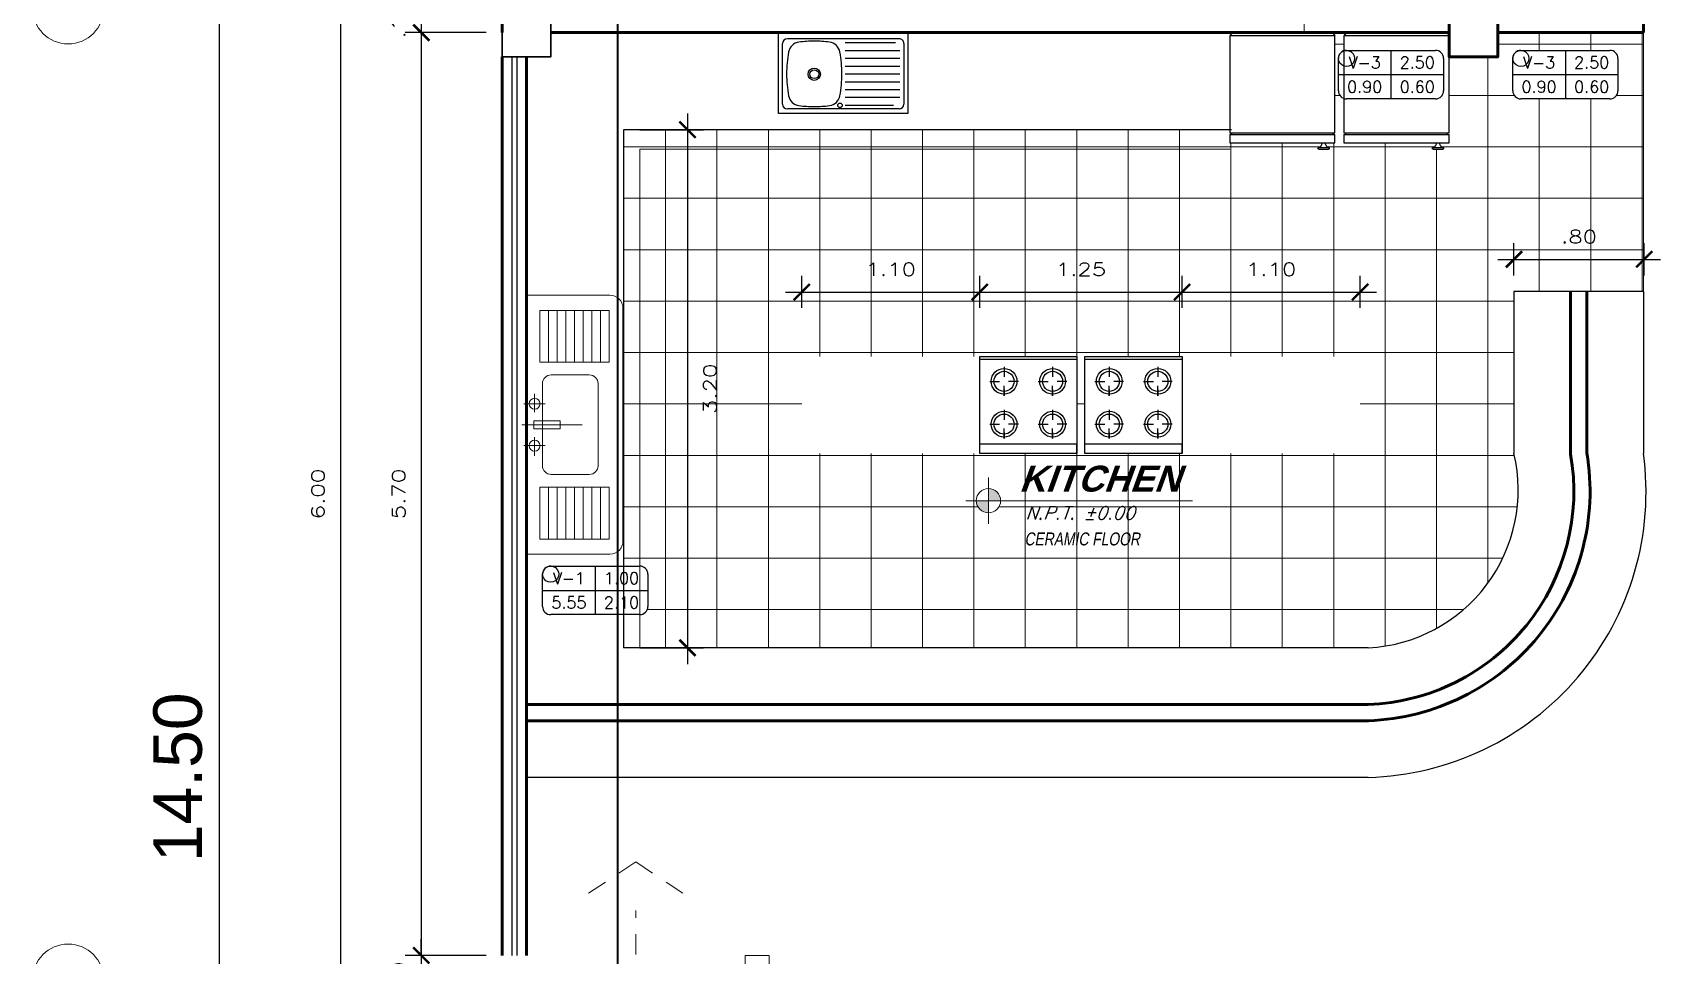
# Model space of a CAD drawing. Header units: millimetres. Extents: x 1313 to 1393.8, y 883.5 to 926.2.
# Drawn here: x 1312.96 to 1323.02, y 914.65 to 920.35 of the extents above; entities that cross this region are included whole.
import ezdxf
from ezdxf.enums import TextEntityAlignment as Align

# ---------------------------------------------------------------- set-up
doc = ezdxf.new("R2010")
doc.units = ezdxf.units.MM
for name, pattern in [('ACAD_ISO02W100', [15, 12, -3]), ('HIDDEN', [0.375, 0.25, -0.125]), ('HIDDEN2', [0.1875, 0.125, -0.0625])]:
    doc.linetypes.add(name, pattern=pattern)
for name, color, linetype in [('10', 8, 'Continuous'), ('CODIGOS', 31, 'Continuous'), ('Muebles', 2, 'Continuous')]:
    doc.layers.add(name, color=color, linetype=linetype)
for name, color, linetype, lineweight in [('ambientes', 254, 'Continuous', 25), ('columna', 1, 'Continuous', 35), ('columnas', 40, 'Continuous', 60), ('cotas', 87, 'Continuous', 15), ('COTNIV', 40, 'Continuous', 18), ('ejes', 147, 'Continuous', 5), ('Linea Corte', 24, 'ACAD_ISO02W100', 70), ('lineas delgadas', 252, 'Continuous', 5), ('mobiliario', 7, 'Continuous', 18), ('MUE', 7, 'Continuous', 5), ('Muros confinados', 3, 'Continuous', 60), ('proy', 42, 'HIDDEN2', 5), ('PROYECCIONES 0.1', 1, 'HIDDEN', 0), ('Texto niveles', 4, 'Continuous', 18), ('vidrio', 254, 'Continuous', 5)]:
    doc.layers.add(name, color=color, linetype=linetype, lineweight=lineweight)
doc.styles.add('ACOT', font='simplex.shx', dxfattribs={"height": 0.08})
doc.styles.add('AMBIENTES', font='arialbd.ttf', dxfattribs={"height": 0.18})
doc.styles.add('R80-50', font='romans.shx', dxfattribs={"width": 1.3, "height": 0.08})
doc.styles.add('ROMANS', font='romans')
doc.styles.add('TITULOS', font='sanss___.ttf', dxfattribs={"height": 0.3})
doc.dimstyles.new('HORIZONTAL 1.1', dxfattribs={"dimtxt": 0.2, "dimasz": 0.1, "dimexe": 0.1, "dimexo": 0.1, "dimgap": 0.1, "dimtad": 2, "dimzin": 4, "dimdsep": 46, "dimtxsty": 'R80-50', "dimblk": 'ARCHTICK', "dimcen": 0.09, "dimdle": 0.1, "dimclrd": 256, "dimclre": 256, "dimclrt": 7, "dimaunit": 1, "dimazin": 0, "dimtfac": 1, "dimtix": 1, "dimtmove": 0, "dimatfit": 3, "dimldrblk": 'ARCHTICK', "dimfxl": 1, "dimtolj": 1, "dimtzin": 0, "dimarcsym": 0})

# ---------------------------------------------------------------- blocks, each defined once
blk = doc.blocks.new('COCI')
at = {"layer": '10'}
for p, q in [((-2936.366260011543, 496.9327161407735), (-2936.366260011543, 496.9702607034849)), ((-2936.366260011543, 496.9611722476255), (-2936.366260011543, 496.9327161407735)), ((-2936.066260011542, 496.9327161407735), (-2936.066260011542, 496.9702607034849)), ((-2936.066260011542, 496.9611722476255), (-2936.066260011542, 496.9327161407735)), ((-2936.366260011543, 496.6683130808518), (-2936.366260011543, 496.7058576435637)), ((-2936.366260011543, 496.6967691877038), (-2936.366260011543, 496.6683130808518)), ((-2936.066260011542, 496.6683130808518), (-2936.066260011542, 496.7058576435637)), ((-2936.066260011542, 496.6967691877038), (-2936.066260011542, 496.6683130808518))]:
    blk.add_line(p, q, dxfattribs=at)
for points in [[(-2936.516260011542, 497.0630520734615), (-2936.516260011542, 497.0058150856819), (-2935.916260011543, 497.0058150856819), (-2935.916260011543, 496.4794408252813), (-2936.516260011542, 496.4794408252813)], [(-2936.454931788874, 496.8815889261535), (-2936.393917260112, 496.8815889261535)], [(-2936.454931788874, 496.8815889261535), (-2936.417387226163, 496.8815889261535)], [(-2936.366260011543, 496.9702607034849), (-2936.366260011543, 496.9092461747226)], [(-2936.366260011543, 496.9702607034849), (-2936.366260011543, 496.932716140773)], [(-2936.277588234211, 496.8815889261535), (-2936.338602762973, 496.8815889261535)], [(-2936.277588234211, 496.8815889261535), (-2936.315132796922, 496.8815889261535)], [(-2936.154931788874, 496.8815889261535), (-2936.093917260112, 496.8815889261535)], [(-2936.154931788874, 496.8815889261535), (-2936.117387226162, 496.8815889261535)], [(-2936.066260011542, 496.9702607034849), (-2936.066260011542, 496.9092461747226)], [(-2936.066260011542, 496.9702607034849), (-2936.066260011542, 496.932716140773)], [(-2935.977588234211, 496.8815889261535), (-2936.038602762973, 496.8815889261535)], [(-2935.977588234211, 496.8815889261535), (-2936.015132796922, 496.8815889261535)], [(-2936.366260011543, 496.792917148822), (-2936.366260011543, 496.8539316775839)], [(-2936.366260011543, 496.792917148822), (-2936.366260011543, 496.8304617115335)], [(-2936.066260011542, 496.792917148822), (-2936.066260011542, 496.8539316775839)], [(-2936.066260011542, 496.792917148822), (-2936.066260011542, 496.8304617115335)], [(-2936.366260011543, 496.7058576435637), (-2936.366260011543, 496.6448431148013)], [(-2936.366260011543, 496.7058576435637), (-2936.366260011543, 496.6683130808518)], [(-2936.066260011542, 496.7058576435637), (-2936.066260011542, 496.6448431148013)], [(-2936.066260011542, 496.7058576435637), (-2936.066260011542, 496.6683130808518)], [(-2936.454931788874, 496.6171858662318), (-2936.393917260112, 496.6171858662318)], [(-2936.454931788874, 496.6171858662318), (-2936.417387226163, 496.6171858662318)], [(-2936.366260011543, 496.5285140889003), (-2936.366260011543, 496.5895286176622)], [(-2936.277588234211, 496.6171858662318), (-2936.338602762973, 496.6171858662318)], [(-2936.277588234211, 496.6171858662318), (-2936.315132796922, 496.6171858662318)], [(-2936.154931788874, 496.6171858662318), (-2936.093917260112, 496.6171858662318)], [(-2936.154931788874, 496.6171858662318), (-2936.117387226162, 496.6171858662318)], [(-2936.066260011542, 496.5285140889003), (-2936.066260011542, 496.5895286176622)], [(-2935.977588234211, 496.6171858662318), (-2936.038602762973, 496.6171858662318)], [(-2935.977588234211, 496.6171858662318), (-2936.015132796922, 496.6171858662318)], [(-2936.366260011543, 496.5285140889003), (-2936.366260011543, 496.5660586516117)], [(-2936.066260011542, 496.5285140889003), (-2936.066260011542, 496.5660586516117)]]:
    blk.add_lwpolyline(points, dxfattribs=at)
blk.add_lwpolyline([(-2936.516260011542, 497.0630520734615), (-2935.916260011543, 497.0630520734615), (-2935.916260011543, 496.4630520734616), (-2936.516260011542, 496.4630520734616)], close=True, dxfattribs=at)
for centre, radius in [((-2936.366260011542, 496.8815889261534), 0.07958332147183589), ((-2936.366260011542, 496.8815889261534), 0.06207560728029292), ((-2936.066260011542, 496.8815889261534), 0.07958332147183589), ((-2936.066260011542, 496.8815889261534), 0.06207560728029292), ((-2936.066260011542, 496.8815889261534), 0.06207560728029292), ((-2936.066260011542, 496.8815889261534), 0.06207560728029292), ((-2936.366260011542, 496.6171858662316), 0.07958332147183589), ((-2936.366260011542, 496.6171858662316), 0.06207560728029292), ((-2936.366260011542, 496.6171858662316), 0.06207560728029292), ((-2936.066260011542, 496.6171858662316), 0.07958332147183589), ((-2936.066260011542, 496.6171858662316), 0.06207560728029292), ((-2936.066260011542, 496.6171858662316), 0.06207560728029292), ((-2936.066260011542, 496.6171858662316), 0.06207560728029292)]:
    blk.add_circle(centre, radius, dxfattribs=at)
blk = doc.blocks.new('LAV01')
at = {"layer": '10'}
for p, q in [((-2936.702160498347, 494.4010226979722), (-2936.702160498347, 494.7750226979722)), ((-2935.982160498347, 494.8050226979722), (-2936.672160498346, 494.8050226979722)), ((-2936.315160498346, 494.7809126979722), (-2936.00468579197, 494.7809126979722)), ((-2935.952160498347, 494.7750226979722), (-2935.952160498347, 494.4010226979722)), ((-2936.315160498346, 494.7326926979722), (-2935.977160498347, 494.7326926979722)), ((-2936.315160498346, 494.6844726979722), (-2935.977160498347, 494.6844726979722)), ((-2936.315160498346, 494.6362526979722), (-2935.977160498347, 494.6362526979722)), ((-2936.315160498346, 494.5880326979722), (-2935.977160498347, 494.5880326979722)), ((-2936.315160498346, 494.5398126979721), (-2935.977160498347, 494.5398126979721)), ((-2936.315160498346, 494.4915926979722), (-2935.977160498347, 494.4915926979722)), ((-2935.982160498347, 494.3710226979722), (-2936.672160498346, 494.3710226979722)), ((-2936.315160498346, 494.4433726979722), (-2935.977160498347, 494.4433726979722)), ((-2936.315160498346, 494.3951526979722), (-2936.017472954915, 494.3951526979722))]:
    blk.add_line(p, q, dxfattribs=at)
blk.add_lwpolyline([(-2936.727160498347, 494.8430226979722), (-2935.927160498346, 494.8430226979722), (-2935.927160498346, 494.3430226979722), (-2936.727160498347, 494.3430226979722)], close=True, dxfattribs=at)
for centre, radius in [((-2936.506160493502, 494.5860227006766), 0.03800000000000001), ((-2936.506160493502, 494.5860227006766), 0.0275), ((-2936.347381758888, 494.3938811548879), 0.01406587923918772)]:
    blk.add_circle(centre, radius, dxfattribs=at)
for centre, radius, start, end in [((-2936.672160498346, 494.7750226979722), 0.03, 90.00000000000001, 180), ((-2936.591111103471, 494.7096557298693), 0.07500000000000001, 97.23000357675501, 169.6187605602763), ((-2936.506160498347, 494.0400226959421), 0.75, 89.99999976545197, 97.23000357675501), ((-2936.506160498347, 494.0400226959421), 0.75, 82.76999642324499, 90.00000023454807), ((-2936.421209893222, 494.7096557298693), 0.07500000000000001, 10.38123943972366, 82.76999642324499), ((-2935.982160498347, 494.7750226979722), 0.03, 0, 90.00000000000001), ((-2935.927160498346, 494.5880227000022), 0.75, 169.6187605602763, 180), ((-2937.085160498346, 494.5880227000022), 0.75, 0, 10.38123943972366), ((-2935.927160498346, 494.5880226979722), 0.75, 180, 190.3812394397236), ((-2937.085160498346, 494.5880226979722), 0.75, 349.6187605602764, 0), ((-2936.672160498346, 494.4010226979722), 0.03, 180, 270), ((-2936.591111103471, 494.4663896681051), 0.07500000000000001, 190.3812394397236, 262.769996423245), ((-2936.506160498347, 495.1360226979722), 0.75, 262.769996423245, 270.0000002345481), ((-2936.506160498347, 495.1360226979722), 0.75, 269.9999997654519, 277.230003576755), ((-2936.421209893222, 494.4663896681051), 0.07500000000000001, 277.230003576755, 349.6187605602764), ((-2935.982160498347, 494.4010226979722), 0.03, 270, 0)]:
    blk.add_arc(centre, radius, start, end, dxfattribs=at)
blk = doc.blocks.new('REFRI-P')
for p, q in [((0.01999999999995339, 0.3100000000000023), (0.03999999999996362, 0.3250000000000171)), ((0.01999999999992497, -0.3099999999999454), (0.01999999999998181, 0.3100000000000023)), ((0.03999999999996362, -0.3250000000000171), (0.03999999999996362, 0.3250000000000171)), ((0.03999999999996362, 0.3250000000000171), (0.6399999999999579, 0.3250000000000171)), ((0.6399999999999579, 0.3250000000000171), (0.6399999999999579, -0.3250000000000171)), ((0.6399999999999579, 0.3149999999999977), (0.6499999999999773, 0.3149999999999977)), ((0.6499999999999773, 0.3250000000000171), (0.6499999999999773, -0.3249999999999886)), ((0.6499999999999773, 0.3250000000000171), (0.6999999999999602, 0.3250000000000171)), ((0.6999999999999602, 0.3250000000000171), (0.6999999999999602, -0.3250000000000171)), ((0.7299999999999613, -0.2249999999999943), (0.7299999999999613, -0.2849999999999966)), ((0.7399999999999523, -0.2249999999999943), (0.7399999999999523, -0.2849999999999966)), ((0.01999999999995339, -0.3099999999999739), (0.03999999999996362, -0.3250000000000171)), ((0.6399999999999579, -0.3250000000000171), (0.03999999999996362, -0.3250000000000171)), ((0.6499999999999773, -0.3149999999999693), (0.6399999999999579, -0.3149999999999693)), ((0.6999999999999602, -0.3250000000000171), (0.6499999999999773, -0.3250000000000171))]:
    blk.add_line(p, q)
for centre, radius, start, end in [((0.701129585157446, -0.2141943777362201), 0.03082632520569373, 267.9000106458677, 339.4801244060719), ((0.701129585157446, -0.2958056222637708), 0.03082632520569373, 20.51987559392815, 92.09998935413233), ((0.7349999999999568, -0.2249999999999943), 0.004999999999995453, 0, 180), ((0.7349999999999568, -0.2849999999999966), 0.004999999999995453, 180, 0)]:
    blk.add_arc(centre, radius, start, end)
blk = doc.blocks.new('Fregadero')
for p, q in [((-0.513256724568194, 0.710718277751333), (-0.08380876456819664, 0.710718277751333)), ((-0.513256724568194, 0.3886323077513332), (-0.513256724568194, 0.710718277751333)), ((-0.4595757295681935, 0.3886323077513332), (-0.4595757295681935, 0.710718277751333)), ((-0.4058947345681929, 0.3886323077513332), (-0.4058947345681929, 0.710718277751333)), ((-0.3522137395681924, 0.3886323077513332), (-0.3522137395681924, 0.710718277751333)), ((-0.2985327445681989, 0.3886323077513332), (-0.2985327445681989, 0.710718277751333)), ((-0.2448517495681983, 0.3886323077513332), (-0.2448517495681983, 0.710718277751333)), ((-0.1911707545681978, 0.3886323077513332), (-0.1911707545681978, 0.710718277751333)), ((-0.1374897595681972, 0.3886323077513332), (-0.1374897595681972, 0.710718277751333)), ((-0.08380876456819664, 0.710718277751333), (-0.08380876456819664, 0.3886323077513332)), ((-0.08380876456819664, 0.3886323077513332), (-0.513256724568194, 0.3886323077513332)), ((-0.153747079814444, 0.309560648723771), (-0.3903498243401486, 0.309560648723771)), ((-0.4448898243401445, -0.2550206487237681), (-0.4448898243401445, 0.2550206487237716)), ((-0.0992070798144411, 0.2550206487237716), (-0.0992070798144411, -0.2550206487237681)), ((0.01606168660209306, 0.1302550040527457), (-0.1160878414928845, 0.1302550040527457)), ((-0.05001307744539929, 0.1928130424395036), (-0.05001307744539929, 0.07857662451586123)), ((0.03000000000000114, 0), (-0.3458569409012924, 0)), ((-0.2093698613246318, -0.02478013455791483), (-0.2093698613246318, 0.02478013455791128)), ((-0.04612632661907412, 0.02478013455791128), (-0.2093698613246318, 0.02478013455791128)), ((-0.04612632661907412, -0.02478013455791483), (-0.04612632661907412, 0.02478013455791128)), ((-0.04612632661907412, -0.02478013455791483), (-0.2093698613246318, -0.02478013455791483)), ((-0.05001307744539929, -0.1928130424395071), (-0.05001307744539929, -0.07857662451586123)), ((0.01606168660209306, -0.1302550040527493), (-0.1160878414928845, -0.1302550040527493)), ((-0.513256724568194, -0.3886323077513296), (-0.513256724568194, -0.710718277751333)), ((-0.08380876456819664, -0.3886323077513296), (-0.513256724568194, -0.3886323077513296)), ((-0.4595757295681935, -0.3886323077513296), (-0.4595757295681935, -0.710718277751333)), ((-0.4058947345681929, -0.3886323077513296), (-0.4058947345681929, -0.710718277751333)), ((-0.153747079814444, -0.309560648723771), (-0.3903498243401486, -0.309560648723771)), ((-0.3522137395681924, -0.3886323077513296), (-0.3522137395681924, -0.710718277751333)), ((-0.2985327445681989, -0.3886323077513296), (-0.2985327445681989, -0.710718277751333)), ((-0.2448517495681983, -0.3886323077513296), (-0.2448517495681983, -0.710718277751333)), ((-0.1911707545681978, -0.3886323077513296), (-0.1911707545681978, -0.710718277751333)), ((-0.1374897595681972, -0.3886323077513296), (-0.1374897595681972, -0.710718277751333)), ((-0.08380876456819664, -0.710718277751333), (-0.08380876456819664, -0.3886323077513296)), ((-0.513256724568194, -0.710718277751333), (-0.08380876456819664, -0.710718277751333))]:
    blk.add_line(p, q)
blk.add_lwpolyline([(-0.5998005817506353, 0.7234049250000041), (-0.5998005817506282, -0.7234049250000041, 0.4142135623730948), (-0.517990581750631, -0.8052149250000014), (0, -0.8052149250000014), (0, 0.8052149250000014), (-0.517990581750631, 0.8052149250000014, 0.4142135623730948)], format="xyb", close=True)
for centre in [(-0.05001307744539929, 0.1302550040527457), (-0.05001307744539929, -0.1302550040527493)]:
    blk.add_circle(centre, 0.0340875)
for centre, start, end in [((-0.3903498243401486, 0.2550206487237716), 90.00000000000033, 179.9999999999999), ((-0.153747079814444, 0.2550206487237716), 0, 89.99999999999993), ((-0.3903498243401486, -0.2550206487237681), 180, 269.9999999999997), ((-0.153747079814444, -0.2550206487237681), 270.0000000000001, 0)]:
    blk.add_arc(centre, 0.05454, start, end)
blk = doc.blocks.new('_ArchTick')
at = {"color": 0, "const_width": 0.15}
blk.add_lwpolyline([(-0.5, -0.5), (0.5, 0.5)], dxfattribs=at)
blk = doc.blocks.new('*D557')
at = {"layer": 'cotas', "lineweight": -2, "transparency": 16777216}
for p, q in [((1315.36259971681, 920.4952182237896), (1315.36259971681, 920.5952182237896)), ((1315.76259971681, 920.4952182237896), (1315.26259971681, 920.4952182237896)), ((1315.36259971681, 920.4952182237896), (1315.36259971681, 920.3452182237886)), ((1315.762599716811, 920.3452182237886), (1315.26259971681, 920.3452182237886)), ((1315.36259971681, 920.3452182237886), (1315.36259971681, 920.2452182237886))]:
    blk.add_line(p, q, dxfattribs=at)
at = {"layer": 'Defpoints', "color": 0, "transparency": 16777216}
for p in [(1315.86259971681, 920.4952182237896), (1315.36259971681, 920.3452182237886), (1315.862599716811, 920.3452182237886)]:
    blk.add_point(p, dxfattribs=at)
at = {"layer": 'cotas', "lineweight": -2, "transparency": 16777216, "xscale": 0.1, "yscale": 0.1, "zscale": 0.1}
for p, rotation in [((1315.36259971681, 920.4952182237896), 270), ((1315.36259971681, 920.3452182237886), 90)]:
    blk.add_blockref('_ArchTick', p, dxfattribs=dict(at, rotation=rotation))
at = {"layer": 'cotas', "color": 7, "transparency": 16777216, "insert": (1315.22259971681, 920.4202182237884), "char_height": 0.08, "attachment_point": 5, "rotation": 90, "style": 'R80-50'}
blk.add_mtext('\\A1;.15', dxfattribs=at)
blk = doc.blocks.new('*D558')
at = {"layer": 'cotas', "lineweight": -2, "transparency": 16777216}
for p, q in [((1315.362599716808, 920.4452182237886), (1315.362599716808, 914.5452182237892)), ((1315.762599716811, 920.3452182237886), (1315.262599716808, 920.3452182237886)), ((1315.762599716811, 914.6452182237892), (1315.262599716808, 914.6452182237892))]:
    blk.add_line(p, q, dxfattribs=at)
at = {"layer": 'Defpoints', "color": 0, "transparency": 16777216}
for p in [(1315.862599716811, 920.3452182237886), (1315.362599716808, 914.6452182237892), (1315.862599716811, 914.6452182237892)]:
    blk.add_point(p, dxfattribs=at)
at = {"layer": 'cotas', "lineweight": -2, "transparency": 16777216, "xscale": 0.1, "yscale": 0.1, "zscale": 0.1}
for p, rotation in [((1315.362599716808, 920.3452182237886), 90), ((1315.362599716808, 914.6452182237892), 270)]:
    blk.add_blockref('_ArchTick', p, dxfattribs=dict(at, rotation=rotation))
at = {"layer": 'cotas', "color": 7, "transparency": 16777216, "insert": (1315.222599716808, 917.4952182237882), "char_height": 0.08, "attachment_point": 5, "rotation": 90, "style": 'R80-50'}
blk.add_mtext('\\A1;5.70', dxfattribs=at)
blk = doc.blocks.new('*D559')
at = {"layer": 'cotas', "lineweight": -2, "transparency": 16777216}
for p, q in [((1315.36259971681, 914.6452182237892), (1315.36259971681, 914.7452182237893)), ((1315.762599716811, 914.6452182237892), (1315.26259971681, 914.6452182237892)), ((1315.36259971681, 914.6452182237892), (1315.36259971681, 914.3452182237891)), ((1315.76259971681, 914.3452182237891), (1315.26259971681, 914.3452182237891)), ((1315.36259971681, 914.3452182237891), (1315.36259971681, 914.245218223789))]:
    blk.add_line(p, q, dxfattribs=at)
at = {"layer": 'Defpoints', "color": 0, "transparency": 16777216}
for p in [(1315.862599716811, 914.6452182237892), (1315.36259971681, 914.3452182237891), (1315.86259971681, 914.3452182237891)]:
    blk.add_point(p, dxfattribs=at)
at = {"layer": 'cotas', "lineweight": -2, "transparency": 16777216, "xscale": 0.1, "yscale": 0.1, "zscale": 0.1}
for p, rotation in [((1315.36259971681, 914.6452182237892), 270), ((1315.36259971681, 914.3452182237891), 90)]:
    blk.add_blockref('_ArchTick', p, dxfattribs=dict(at, rotation=rotation))
at = {"layer": 'cotas', "color": 7, "transparency": 16777216, "insert": (1315.22259971681, 914.4952182237885), "char_height": 0.08, "attachment_point": 5, "rotation": 90, "style": 'R80-50'}
blk.add_mtext('\\A1;.30', dxfattribs=at)
blk = doc.blocks.new('*D572')
at = {"layer": 'cotas', "lineweight": -2, "transparency": 16777216}
for p, q in [((1314.863843276632, 920.5952182237892), (1314.863843276632, 914.3952182237891)), ((1315.76259971681, 920.4952182237892), (1314.763843276632, 920.4952182237892)), ((1315.76259971682, 914.4952182237892), (1314.763843276632, 914.4952182237892))]:
    blk.add_line(p, q, dxfattribs=at)
at = {"layer": 'Defpoints', "color": 0, "transparency": 16777216}
for p in [(1315.86259971681, 920.4952182237892), (1314.863843276632, 914.4952182237892), (1315.86259971682, 914.4952182237892)]:
    blk.add_point(p, dxfattribs=at)
at = {"layer": 'cotas', "lineweight": -2, "transparency": 16777216, "xscale": 0.1, "yscale": 0.1, "zscale": 0.1}
for p, rotation in [((1314.863843276632, 920.4952182237892), 90), ((1314.863843276632, 914.4952182237892), 270)]:
    blk.add_blockref('_ArchTick', p, dxfattribs=dict(at, rotation=rotation))
at = {"layer": 'cotas', "color": 7, "transparency": 16777216, "insert": (1314.723843276631, 917.4952182237885), "char_height": 0.08, "attachment_point": 5, "rotation": 90, "style": 'R80-50'}
blk.add_mtext('\\A1;6.00', dxfattribs=at)
blk = doc.blocks.new('*D399')
at = {"layer": 'cotas', "lineweight": -2, "transparency": 16777216}
for p, q in [((1314.113843276632, 923.0952182237892), (1314.113843276632, 908.3952182237887)), ((1315.76259971681, 922.9952182237892), (1314.013843276632, 922.9952182237892)), ((1315.762599716809, 908.4952182237887), (1314.013843276632, 908.4952182237887))]:
    blk.add_line(p, q, dxfattribs=at)
at = {"layer": 'Defpoints', "color": 0, "transparency": 16777216}
for p in [(1315.86259971681, 922.9952182237892), (1314.113843276632, 908.4952182237887), (1315.862599716809, 908.4952182237887)]:
    blk.add_point(p, dxfattribs=at)
at = {"layer": 'cotas', "lineweight": -2, "transparency": 16777216, "xscale": 0.1, "yscale": 0.1, "zscale": 0.1}
for p, rotation in [((1314.113843276632, 922.9952182237892), 90), ((1314.113843276632, 908.4952182237887), 270)]:
    blk.add_blockref('_ArchTick', p, dxfattribs=dict(at, rotation=rotation))
at = {"layer": 'cotas', "color": 7, "transparency": 16777216, "insert": (1313.859316527661, 915.7452182237882), "char_height": 0.3, "attachment_point": 5, "rotation": 90, "style": 'TITULOS'}
blk.add_mtext('\\A1;14.50', dxfattribs=at)
blk = doc.blocks.new('VANOS')
at = {"color": 2}
for p, q in [((-0.2749999999999915, 0.1499999999999968), (0.2750000000000057, 0.1500000000000004)), ((0, 0.1499999999999986), (0, -0.1500000000000021)), ((-0.3250000000000171, -0.100000000000005), (-0.3250000000000171, 0.09999999999999964)), ((-0.3250000000000028, 0), (0.3250000000000028, 0)), ((0.3250000000000028, 0.09999999999999964), (0.3250000000000028, -0.09999999999999787)), ((0.2749999999999915, -0.1500000000000039), (-0.2750000000000057, -0.1500000000000039))]:
    blk.add_line(p, q, dxfattribs=at)
for centre, radius, start, end in [((-0.2750000000000057, 0.1000000000000014), 0.04999999999999716, 180, 180.000000000001), ((-0.2749999999999915, 0.1000000000000014), 0.05, 90, 180), ((0.2750000000000057, 0.1000000000000014), 0.04999999999999805, 90, 90), ((0.2750000000000057, 0.09999999999999787), 0.05, 0, 89.99999999999984), ((-0.2750000000000057, -0.1000000000000014), 0.04999999999999893, 179.999999999998, 270), ((0.2749999999999915, -0.1000000000000014), 0.05000000000000071, 270.0000000000041, 4.071109992273244e-12)]:
    blk.add_arc(centre, radius, start, end, dxfattribs=at)
at = {"color": 3, "style": 'ROMANS'}
for tag, p in [('VANO', (-0.1625000000000085, 0.07499999999999751)), ('ALFEIZAR', (0.1625000000000085, 0.07500000000000107)), ('ANCHO', (-0.1624999999999943, -0.07500000000000107)), ('ALTURA', (0.1625000000000085, -0.07499999999999929))]:
    blk.add_attdef(tag, text='', height=0.0725, dxfattribs=at).set_placement(p, align=Align.MIDDLE)
blk = doc.blocks.new('*D545')
at = {"layer": 'Defpoints', "color": 0, "transparency": 16777216}
for p in [(1318.812599716811, 918.7427250881849), (1317.712599716809, 918.5452182237893), (1318.812599716811, 918.5452182237889)]:
    blk.add_point(p, dxfattribs=at)
at = {"layer": 'MUE', "lineweight": -2, "transparency": 16777216}
for p, q in [((1317.712599716809, 918.6452182237894), (1317.712599716809, 918.8427250881849)), ((1318.812599716811, 918.6452182237889), (1318.812599716811, 918.8427250881849)), ((1317.612599716809, 918.7427250881849), (1318.912599716811, 918.7427250881849))]:
    blk.add_line(p, q, dxfattribs=at)
at = {"layer": 'MUE', "lineweight": -2, "transparency": 16777216, "xscale": 0.1, "yscale": 0.1, "zscale": 0.1, "rotation": 180}
blk.add_blockref('_ArchTick', (1317.712599716809, 918.7427250881849), dxfattribs=at)
at = {"layer": 'MUE', "lineweight": -2, "transparency": 16777216, "xscale": 0.1, "yscale": 0.1, "zscale": 0.1}
blk.add_blockref('_ArchTick', (1318.812599716811, 918.7427250881849), dxfattribs=at)
at = {"layer": 'MUE', "color": 7, "transparency": 16777216, "insert": (1318.26259971681, 918.8827250881849), "char_height": 0.08, "attachment_point": 5, "style": 'R80-50'}
blk.add_mtext('\\A1;1.10', dxfattribs=at)
blk = doc.blocks.new('*D546')
at = {"layer": 'Defpoints', "color": 0, "transparency": 16777216}
for p in [(1320.062599716808, 918.7427250881849), (1318.812599716811, 918.5452182237889), (1320.062599716808, 918.5452182237884)]:
    blk.add_point(p, dxfattribs=at)
at = {"layer": 'MUE', "lineweight": -2, "transparency": 16777216}
for p, q in [((1318.812599716811, 918.6452182237889), (1318.812599716811, 918.8427250881849)), ((1320.062599716808, 918.6452182237884), (1320.062599716808, 918.8427250881849)), ((1318.712599716811, 918.7427250881849), (1320.162599716808, 918.7427250881849))]:
    blk.add_line(p, q, dxfattribs=at)
at = {"layer": 'MUE', "lineweight": -2, "transparency": 16777216, "xscale": 0.1, "yscale": 0.1, "zscale": 0.1, "rotation": 180}
blk.add_blockref('_ArchTick', (1318.812599716811, 918.7427250881849), dxfattribs=at)
at = {"layer": 'MUE', "lineweight": -2, "transparency": 16777216, "xscale": 0.1, "yscale": 0.1, "zscale": 0.1}
blk.add_blockref('_ArchTick', (1320.062599716808, 918.7427250881849), dxfattribs=at)
at = {"layer": 'MUE', "color": 7, "transparency": 16777216, "insert": (1319.437599716809, 918.8827250881849), "char_height": 0.08, "attachment_point": 5, "style": 'R80-50'}
blk.add_mtext('\\A1;1.25', dxfattribs=at)
blk = doc.blocks.new('*D547')
at = {"layer": 'Defpoints', "color": 0, "transparency": 16777216}
for p in [(1321.162599716811, 918.7427250881849), (1320.062599716808, 918.5452182237884), (1321.162599716811, 918.5452182237884)]:
    blk.add_point(p, dxfattribs=at)
at = {"layer": 'MUE', "lineweight": -2, "transparency": 16777216}
for p, q in [((1320.062599716808, 918.6452182237884), (1320.062599716808, 918.8427250881849)), ((1321.162599716811, 918.6452182237884), (1321.162599716811, 918.8427250881849)), ((1319.962599716808, 918.7427250881849), (1321.262599716811, 918.7427250881849))]:
    blk.add_line(p, q, dxfattribs=at)
at = {"layer": 'MUE', "lineweight": -2, "transparency": 16777216, "xscale": 0.1, "yscale": 0.1, "zscale": 0.1, "rotation": 180}
blk.add_blockref('_ArchTick', (1320.062599716808, 918.7427250881849), dxfattribs=at)
at = {"layer": 'MUE', "lineweight": -2, "transparency": 16777216, "xscale": 0.1, "yscale": 0.1, "zscale": 0.1}
blk.add_blockref('_ArchTick', (1321.162599716811, 918.7427250881849), dxfattribs=at)
at = {"layer": 'MUE', "color": 7, "transparency": 16777216, "insert": (1320.612599716809, 918.8827250881849), "char_height": 0.08, "attachment_point": 5, "style": 'R80-50'}
blk.add_mtext('\\A1;1.10', dxfattribs=at)
blk = doc.blocks.new('*D603')
at = {"layer": 'Defpoints', "color": 0, "transparency": 16777216}
for p in [(1316.612599716811, 919.7452182237882), (1316.61259971681, 916.5452182237898), (1317.006947937803, 916.5452182237898)]:
    blk.add_point(p, dxfattribs=at)
at = {"layer": 'MUE', "lineweight": -2, "transparency": 16777216}
for p, q in [((1317.006947937803, 919.8452182237883), (1317.006947937803, 916.4452182237898)), ((1316.71259971681, 919.7452182237882), (1317.106947937802, 919.7452182237882)), ((1316.71259971681, 916.5452182237898), (1317.106947937802, 916.5452182237898))]:
    blk.add_line(p, q, dxfattribs=at)
at = {"layer": 'MUE', "lineweight": -2, "transparency": 16777216, "xscale": 0.1, "yscale": 0.1, "zscale": 0.1}
for p, rotation in [((1317.006947937803, 919.7452182237882), 90), ((1317.006947937803, 916.5452182237898), 270)]:
    blk.add_blockref('_ArchTick', p, dxfattribs=dict(at, rotation=rotation))
at = {"layer": 'MUE', "color": 7, "transparency": 16777216, "insert": (1317.146947937803, 918.1452182237883), "char_height": 0.08, "attachment_point": 5, "rotation": 90, "style": 'R80-50'}
blk.add_mtext('\\A1;3.20', dxfattribs=at)
blk = doc.blocks.new('*D604')
at = {"layer": 'Defpoints', "color": 0, "transparency": 16777216}
for p in [(1322.917415623644, 918.9445939759755), (1322.112599716809, 918.7452182237882), (1322.917415623644, 918.7452182237878)]:
    blk.add_point(p, dxfattribs=at)
at = {"layer": 'vidrio', "lineweight": -2, "transparency": 16777216}
for p, q in [((1322.112599716809, 918.8452182237883), (1322.112599716809, 919.0445939759755)), ((1322.917415623644, 918.8452182237878), (1322.917415623644, 919.0445939759755)), ((1322.012599716809, 918.9445939759755), (1323.017415623644, 918.9445939759755))]:
    blk.add_line(p, q, dxfattribs=at)
at = {"layer": 'vidrio', "lineweight": -2, "transparency": 16777216, "xscale": 0.1, "yscale": 0.1, "zscale": 0.1, "rotation": 180}
blk.add_blockref('_ArchTick', (1322.112599716809, 918.9445939759755), dxfattribs=at)
at = {"layer": 'vidrio', "lineweight": -2, "transparency": 16777216, "xscale": 0.1, "yscale": 0.1, "zscale": 0.1}
blk.add_blockref('_ArchTick', (1322.917415623644, 918.9445939759755), dxfattribs=at)
at = {"layer": 'vidrio', "color": 7, "transparency": 16777216, "insert": (1322.515007670227, 919.0845939759755), "char_height": 0.08, "attachment_point": 5, "style": 'R80-50'}
blk.add_mtext('\\A1;.80', dxfattribs=at)

msp = doc.modelspace()

# ---------------------------------------------------------------- hatches: boundary and pattern name
at = {"layer": 'cotas'}
h = msp.add_hatch(dxfattribs=at)
h.set_pattern_fill('NET', color=256, scale=0.1, style=0)
h.set_pattern_definition([(0, (4243.268838361216, -2685.573759226781), (0, 0.3175), []), (90, (4243.268838361216, -2685.573759226781), (-0.3175, 1.944126793646423e-17), [])])
h.paths.add_polyline_path([(1322.912599716808, 920.3452182237882), (1322.01259971681, 920.3452182237891), (1322.01259971681, 920.1952182237872), (1321.712599716807, 920.1952182237881), (1321.712599716812, 919.7252182237937), (1321.702599716812, 919.7252182237942), (1321.702599716813, 919.7152182237935), (1321.712599716812, 919.7152182237935), (1321.712599716813, 919.6652182237933), (1321.652599716813, 919.6652182237924, 0.3228953798003198), (1321.672599716814, 919.6352182237927, -1), (1321.672599716814, 919.6252182237924), (1321.612599716813, 919.6252182237915, -1), (1321.612599716813, 919.6352182237918, 0.3228953798002553), (1321.632599716813, 919.665218223792), (1321.062599716813, 919.6652182237856), (1321.062599716812, 919.7152182237858), (1321.072599716812, 919.7152182237858), (1321.072599716813, 919.7252182237855), (1321.062599716812, 919.7252182237855), (1321.06259971681, 919.9377846354621, -0.3264709180859558), (1321.027783562385, 919.9854233889466), (1321.027783562385, 920.1854233889464, -0.3264709180662131), (1321.062599716806, 920.2330621424301), (1321.062599716805, 920.3252182237854), (1321.077599716807, 920.3452182237895), (1320.991674003594, 920.3452182237891), (1321.006674003592, 920.3252182237923), (1321.006674003599, 919.7252182237933), (1320.996674003598, 919.7252182237928), (1320.996674003599, 919.715218223793), (1321.006674003599, 919.7152182237926), (1321.0066740036, 919.6652182237929), (1320.946674003599, 919.665218223792, 0.3228953797905726), (1320.966674003599, 919.6352182237927, -1), (1320.9666740036, 919.6252182237924), (1320.9066740036, 919.6252182237915, -1), (1320.9066740036, 919.6352182237918, 0.3228953798030402), (1320.9266740036, 919.665218223792), (1320.356674003599, 919.6652182237847), (1320.356674003599, 919.7152182237858), (1320.366674003599, 919.7152182237862), (1320.366674003599, 919.725218223786), (1320.356674003599, 919.7252182237846), (1320.356674003599, 919.7452182237878), (1316.61259971681, 919.7452182237878), (1316.61259971681, 917.0500298936906), (1316.712203014158, 917.0500298936906, -0.4142135623704313), (1316.762203014157, 917.0000298936905), (1316.762203014157, 916.8000298936906, -0.4142135623704313), (1316.712203014158, 916.7500298936905), (1316.61259971681, 916.75002989369), (1316.61259971681, 916.5452182237884), (1321.21259971681, 916.5452182237884, 0.4686291501020093), (1322.112599716809, 917.7452182237882), (1322.112599716809, 918.7452182237882), (1322.912599716809, 918.7452182237878)])
h.paths.add_polyline_path([(1319.462599716808, 918.3452182237882), (1320.062599716808, 918.3452182237882), (1321.162599716811, 918.3452182237886), (1321.162599716811, 917.7452182237882), (1320.062599716808, 917.7452182237882), (1319.462599716808, 917.7452182237882)], flags=16)
h.paths.add_polyline_path([(1319.412599716809, 918.3452182237836), (1319.41259971681, 917.7452182237882), (1318.81259971681, 917.7452182237882), (1317.712599716809, 917.7452182237882), (1317.71259971681, 918.3452182237882), (1318.81259971681, 918.3452182237882)], flags=16)
h.paths.add_polyline_path([(1319.69218303828, 918.191084431018, -1), (1319.533016395336, 918.191084431018, -1)], flags=0)
h.paths.add_polyline_path([(1319.674675324088, 918.191084431018, -1), (1319.550524109527, 918.191084431018, -1)], flags=0)
h.paths.add_polyline_path([(1319.342183038282, 918.191084431018, -1), (1319.183016395338, 918.191084431018, -1)], flags=0)
h.paths.add_polyline_path([(1319.32467532409, 918.191084431018, -1), (1319.200524109529, 918.191084431018, -1)], flags=0)
h.paths.add_polyline_path([(1319.99218303828, 918.191084431018, -1), (1319.833016395336, 918.191084431018, -1)], flags=0)
h.paths.add_polyline_path([(1319.974675324088, 918.191084431018, -1), (1319.850524109527, 918.191084431018, -1)], flags=0)
h.paths.add_polyline_path([(1319.042183038282, 918.191084431018, -1), (1318.883016395338, 918.191084431018, -1)], flags=0)
h.paths.add_polyline_path([(1319.02467532409, 918.191084431018, -1), (1318.90052410953, 918.191084431018, -1)], flags=0)
h.paths.add_polyline_path([(1319.69218303828, 917.9266813710963, -1), (1319.533016395336, 917.9266813710963, -1)], flags=0)
h.paths.add_polyline_path([(1319.674675324088, 917.9266813710963, -1), (1319.550524109527, 917.9266813710963, -1)], flags=0)
h.paths.add_polyline_path([(1319.342183038282, 917.9266813710963, -1), (1319.183016395338, 917.9266813710963, -1)], flags=0)
h.paths.add_polyline_path([(1319.32467532409, 917.9266813710963, -1), (1319.200524109529, 917.9266813710963, -1)], flags=0)
h.paths.add_polyline_path([(1319.99218303828, 917.9266813710963, -1), (1319.833016395336, 917.9266813710963, -1)], flags=0)
h.paths.add_polyline_path([(1319.974675324088, 917.9266813710963, -1), (1319.850524109527, 917.9266813710963, -1)], flags=0)
h.paths.add_polyline_path([(1319.042183038282, 917.9266813710963, -1), (1318.883016395338, 917.9266813710963, -1)], flags=0)
h.paths.add_polyline_path([(1319.02467532409, 917.9266813710963, -1), (1318.90052410953, 917.9266813710963, -1)], flags=0)
h.paths.add_polyline_path([(1318.941300014665, 917.453997096068, -1), (1318.791300014665, 917.453997096068, -1)], flags=16)
h.paths.add_polyline_path([(1322.105114778267, 919.9854233889471), (1322.105114778267, 920.1854233889464, -0.4142135623730951), (1322.155114778267, 920.2354233889466), (1322.705114778267, 920.2354233889466, -0.4142135623704313), (1322.755114778266, 920.1854233889464), (1322.755114778266, 919.9854233889466, -0.4142135623730951), (1322.705114778266, 919.9354233889464), (1322.155114778267, 919.9354233889464, -0.4142135623730951)], flags=16)
h.paths.add_polyline_path([(1322.46401358779, 920.1060483889462), (1322.721215968743, 920.1060483889462), (1322.721215968743, 920.2147983889465), (1322.46401358779, 920.2147983889465)], flags=8)
h.paths.add_polyline_path([(1322.46401358779, 919.9560483889461), (1322.721215968743, 919.9560483889461), (1322.721215968743, 920.0647983889464), (1322.46401358779, 920.0647983889464)], flags=8)
h.paths.add_polyline_path([(1322.145918349695, 920.1060483889462), (1322.389311206838, 920.1060483889462), (1322.389311206838, 920.2147983889465), (1322.145918349695, 920.2147983889465)], flags=8)
h.paths.add_polyline_path([(1322.13901358779, 919.9560483889461), (1322.396215968743, 919.9560483889461), (1322.396215968743, 920.0647983889464), (1322.13901358779, 920.0647983889464)], flags=8)
h.paths.add_polyline_path([(1318.048790193, 918.9677250881853), (1318.476409240619, 918.9677250881853), (1318.476409240619, 918.8177250881852), (1318.048790193, 918.8177250881852)], flags=24)
h.paths.add_polyline_path([(1319.223790193, 918.9677250881853), (1319.651409240619, 918.9677250881853), (1319.651409240619, 918.8177250881852), (1319.223790193, 918.8177250881852)], flags=24)
h.paths.add_polyline_path([(1320.398790193, 918.9677250881853), (1320.826409240618, 918.9677250881853), (1320.826409240618, 918.8177250881852), (1320.398790193, 918.8177250881852)], flags=24)
h.paths.add_polyline_path([(1317.081947937802, 917.9221229856932), (1317.081947937802, 918.3683134618839), (1317.231947937802, 918.3683134618839), (1317.231947937802, 917.9221229856932)], flags=24)
h.paths.add_polyline_path([(1322.356912432132, 919.1695939759759), (1322.673102908322, 919.1695939759759), (1322.673102908322, 919.0195939759758), (1322.356912432132, 919.0195939759758)], flags=24)
h.paths.add_polyline_path([(1319.067541509936, 917.4659478823307), (1320.092128563158, 917.4659478823307), (1320.092128563158, 917.7141334212113), (1319.067541509936, 917.7141334212113)], flags=24)
h.paths.add_polyline_path([(1319.038027498566, 917.1610783909662), (1319.846027498566, 917.154025311738), (1319.867186736251, 917.2740253117379), (1319.059186736251, 917.2810783909661)], flags=24)
h.paths.add_polyline_path([(1319.066792579181, 917.3256431272787), (1319.868697341086, 917.3110843179086), (1319.912373769198, 917.4310843179085), (1319.110469007293, 917.4456431272786)], flags=24)
at = {"layer": 'lineas delgadas'}
h = msp.add_hatch(color=256, dxfattribs=at)
h.paths.add_polyline_path([(1318.866300014665, 917.3789970960681), (1318.866300014665, 917.453997096068), (1318.791300014665, 917.453997096068, 0.414213562373145)])
h.paths.add_polyline_path([(1318.866300014665, 917.453997096068), (1318.941300014665, 917.453997096068, 0.4142135623730618), (1318.866300014665, 917.5289970960678)])

# ---------------------------------------------------------------- linework, layer by layer
at = {"layer": 'columna'}
msp.add_lwpolyline([(1315.86259971681, 920.4952182237892), (1316.16259971681, 920.4952182237892), (1316.16259971681, 920.1952182237885), (1315.86259971681, 920.1952182237885)], close=True, dxfattribs=at)
at = {"layer": 'columnas'}
msp.add_lwpolyline([(1321.71259971681, 920.4952182237882), (1322.01259971681, 920.4952182237882), (1322.01259971681, 920.1952182237876), (1321.71259971681, 920.1952182237876)], close=True, dxfattribs=at)
at = {"layer": 'cotas'}
for p, q in [((1320.815558518155, 920.4952182237892), (1320.815558518157, 920.3452182237891)), ((1322.912599716809, 918.7452182237878), (1322.912599716808, 920.3452182237886))]:
    msp.add_line(p, q, dxfattribs=at)
at = {"layer": 'ejes', "color": 4, "linetype": 'Continuous'}
for centre in [(1313.181309616446, 920.4952182237892), (1313.181309616456, 914.4952182237887)]:
    msp.add_circle(centre, 0.22, dxfattribs=at)
at = {"layer": 'Linea Corte', "lineweight": 40, "ltscale": 3}
msp.add_line((1316.575241044525, 924.8346790237408), (1316.575241044523, 905.2505122195173), dxfattribs=at)
at = {"layer": 'lineas delgadas'}
for p, q in [((1318.866300014665, 917.5972712203559), (1318.866300014665, 917.31072297178)), ((1320.126482237054, 917.453997096068), (1318.72664170286, 917.453997096068))]:
    msp.add_line(p, q, dxfattribs=at)
msp.add_circle((1318.866300014665, 917.453997096068), 0.075, dxfattribs=at)
at = {"layer": 'Muebles'}
for p, q in [((1315.92259971681, 920.1952182237885), (1315.92259971681, 914.6452182237892)), ((1315.95259971681, 920.1952182237885), (1315.95259971681, 914.6452182237892)), ((1316.61259971681, 919.7452182237873), (1316.61259971681, 916.5452182237889)), ((1320.366674003599, 919.7452182237882), (1316.61259971681, 919.7452182237878)), ((1322.912599716809, 918.7452182237878), (1322.112599716809, 918.7452182237882)), ((1322.112599716809, 918.7452182237882), (1322.112599716809, 917.7452182237882)), ((1322.912599716809, 918.7452182237878), (1322.912599716809, 917.7452182237887)), ((1321.21259971681, 916.5452182237884), (1316.61259971681, 916.5452182237889)), ((1321.21259971681, 915.7452182237878), (1316.01259971681, 915.7452182237882))]:
    msp.add_line(p, q, dxfattribs=at)
for centre, radius, start, end in [((1321.163023418896, 917.519900447224), 0.9759422349680736, 272.9117867835871, 13.34841792474156), ((1321.165528558877, 917.507728708031), 1.763138934109149, 271.5298279194952, 7.741098934330098)]:
    msp.add_arc(centre, radius, start, end, dxfattribs=at)
at = {"layer": 'Muros confinados'}
for p, q in [((1322.912599716808, 920.3452182237886), (1322.912599716808, 920.4952182237887)), ((1321.712599716809, 920.3452182237891), (1316.162599716809, 920.3452182237891)), ((1322.912599716808, 920.3452182237886), (1322.01259971681, 920.3452182237886)), ((1315.86259971681, 920.1952182237885), (1315.86259971681, 914.6452182237892)), ((1316.01259971681, 920.1952182237885), (1316.01259971681, 914.6452182237892))]:
    msp.add_line(p, q, dxfattribs=at)
for points in [[(1315.86259971681, 920.3452182237891), (1315.86259971681, 920.3452182237891), (1315.86259971681, 922.9952182237887), (1320.615558518155, 922.9952182237887), (1320.615558518155, 922.8452182237886)], [(1320.615558518155, 920.3452182237891), (1316.16259971681, 920.3452182237891)]]:
    msp.add_lwpolyline(points, dxfattribs=at)
for points in [[(1316.01259971681, 916.0952182237888), (1321.21346875841, 916.0952182237888, 0.4539051380803474), (1322.56259971681, 917.7494671862107), (1322.56259971681, 918.7452182237878)], [(1316.01259971681, 916.1952182237887), (1321.211714637405, 916.1952182237887, 0.4554108068310651), (1322.46259971681, 917.7408902907489), (1322.46259971681, 918.7452182237878)]]:
    msp.add_lwpolyline(points, format="xyb", dxfattribs=at)
at = {"layer": 'proy'}
for p, q in [((1316.68759971682, 915.222378471057), (1316.377581412871, 915.0168452085438)), ((1316.68759971682, 915.222378471057), (1316.997618020769, 915.0168452085438)), ((1316.68759971682, 908.5765917459441), (1316.68759971682, 914.9223784710564))]:
    msp.add_line(p, q, dxfattribs=at)
at = {"layer": 'proy', "ltscale": 40}
for p, q in [((1317.362599716819, 914.6452182237892), (1317.36259971682, 911.4349364340299)), ((1317.36259971682, 914.6452182237892), (1317.512599716819, 914.6452182237892)), ((1317.512599716819, 914.6452182237892), (1317.512763392861, 911.434936434028))]:
    msp.add_line(p, q, dxfattribs=at)
at = {"layer": 'PROYECCIONES 0.1', "linetype": 'ACAD_ISO02W100'}
for p, q in [((1320.356674003592, 919.6252182237856), (1316.71259971681, 919.6252182237852)), ((1316.71259971681, 919.6252182237852), (1316.71259971681, 916.5452182237893))]:
    msp.add_line(p, q, dxfattribs=at)
at = {"layer": 'vidrio'}
msp.add_line((1320.062599716809, 917.9616069756082), (1320.062599716809, 917.7452182237882), dxfattribs=at)

# ---------------------------------------------------------------- block references
at = {"layer": '10', "xscale": -1, "rotation": 90.00000000067746}
for p in [(1320.681674003591, 920.365218223789), (1321.387599716805, 920.365218223789)]:
    msp.add_blockref('REFRI-P', p, dxfattribs=at)
at = {"layer": 'CODIGOS'}
for p, values in [((1321.352783562385, 920.0854233889465), {'ANCHO': '0.90', 'VANO': 'V-3', 'ALTURA': '0.60', 'ALFEIZAR': '2.50'}), ((1322.430114778267, 920.0854233889465), {'ANCHO': '0.90', 'VANO': 'V-3', 'ALTURA': '0.60', 'ALFEIZAR': '2.50'}), ((1316.437203014158, 916.9000298936905), {'ANCHO': '5.55', 'VANO': 'V-1', 'ALTURA': '2.10', 'ALFEIZAR': '1.00'})]:
    msp.add_blockref('VANOS', p, dxfattribs=at).add_auto_attribs(values)
at = {"layer": 'mobiliario'}
msp.add_blockref('LAV01', (4254.29635304113, 425.5021955258169), dxfattribs=at)
at = {"layer": 'mobiliario', "xscale": -0.9935235614266276, "yscale": 0.9935235614266276, "zscale": 0.9935235614268126}
msp.add_blockref('Fregadero', (1316.01259971681, 917.9233678643911), dxfattribs=at)
at = {"layer": 'mobiliario', "rotation": 180}
for p in [(-1617.103660294732, 1414.80827029725), (-1616.453660294735, 1414.80827029725)]:
    msp.add_blockref('COCI', p, dxfattribs=at)

# ---------------------------------------------------------------- texts
at = {"layer": 'ambientes', "style": 'AMBIENTES', "oblique": 20}
msp.add_text('KITCHEN', height=0.16, dxfattribs=at).set_placement((1319.550717417806, 917.590040651771), align=Align.MIDDLE_CENTER)
at = {"layer": 'COTNIV', "color": 2, "linetype": 'Continuous', "style": 'ACOT', "oblique": 20}
msp.add_text('N.P.T. %%P0.00', height=0.08, dxfattribs=at).set_placement((1319.094071983866, 917.3383637225936))
at = {"layer": 'Texto niveles', "color": 4, "oblique": 10, "width": 0.8}
msp.add_text('CERAMIC FLOOR', height=0.08, dxfattribs=at).set_placement((1319.44555403818, 917.217551851352), align=Align.MIDDLE_CENTER)

# ---------------------------------------------------------------- dimensions: what is measured, and where the dimension line sits
at = {"layer": 'cotas'}
dim = msp.add_aligned_dim(p1=(1315.86259971681, 922.9952182237887), p2=(1315.862599716808, 908.4952182237882), distance=-1.7487564401760665, dimstyle='HORIZONTAL 1.1', override={"dimtxt": 0.5, "dimtxsty": 'TITULOS'}, dxfattribs=at)
dim.commit()
dim.dimension.update_dxf_attribs({"geometry": '*D399', "text_midpoint": (1313.859316527661, 915.7452182237882)})
for base, p1, p2, picture, middle in [((1314.863843276632, 914.4952182237892), (1315.86259971681, 920.4952182237887), (1315.862599716819, 914.4952182237887), '*D572', (1314.723843276631, 917.4952182237885)), ((1315.36259971681, 920.3452182237886), (1315.86259971681, 920.4952182237892), (1315.86259971681, 920.3452182237882), '*D557', (1315.22259971681, 920.4202182237884)), ((1315.362599716808, 914.6452182237892), (1315.86259971681, 920.3452182237882), (1315.86259971681, 914.6452182237888), '*D558', (1315.222599716808, 917.4952182237882)), ((1315.36259971681, 914.3452182237891), (1315.86259971681, 914.6452182237888), (1315.86259971681, 914.3452182237886), '*D559', (1315.22259971681, 914.4952182237885))]:
    dim = msp.add_linear_dim(base=base, p1=p1, p2=p2, angle=90, dimstyle='HORIZONTAL 1.1', dxfattribs=at)
    dim.commit()
    dim.dimension.update_dxf_attribs({"geometry": picture, "text_midpoint": middle})
at = {"layer": 'MUE'}
dim = msp.add_linear_dim(base=(1317.006947937803, 916.5452182237898), p1=(1316.61259971681, 919.7452182237878), p2=(1316.61259971681, 916.5452182237893), angle=90, dimstyle='HORIZONTAL 1.1', dxfattribs=at)
dim.commit()
dim.dimension.update_dxf_attribs({"geometry": '*D603', "text_midpoint": (1317.006947937803, 918.1452182237883), "dimtype": 160})
for base, p1, p2, picture, middle in [((1318.812599716811, 918.7427250881849), (1317.712599716809, 918.5452182237893), (1318.812599716811, 918.5452182237889), '*D545', (1318.26259971681, 918.8827250881849)), ((1320.062599716808, 918.7427250881849), (1318.812599716811, 918.5452182237889), (1320.062599716808, 918.5452182237884), '*D546', (1319.437599716809, 918.8827250881849)), ((1321.162599716811, 918.7427250881849), (1320.062599716808, 918.5452182237884), (1321.162599716811, 918.5452182237884), '*D547', (1320.612599716809, 918.8827250881849))]:
    dim = msp.add_linear_dim(base=base, p1=p1, p2=p2, dimstyle='HORIZONTAL 1.1', dxfattribs=at)
    dim.commit()
    dim.dimension.update_dxf_attribs({"geometry": picture, "text_midpoint": middle})
at = {"layer": 'vidrio'}
dim = msp.add_linear_dim(base=(1322.917415623644, 918.9445939759755), p1=(1322.112599716809, 918.7452182237882), p2=(1322.917415623644, 918.7452182237878), dimstyle='HORIZONTAL 1.1', dxfattribs=at)
dim.commit()
dim.dimension.update_dxf_attribs({"geometry": '*D604', "text_midpoint": (1322.515007670227, 918.9445939759755), "dimtype": 160})

doc.saveas('drawing.dxf')
